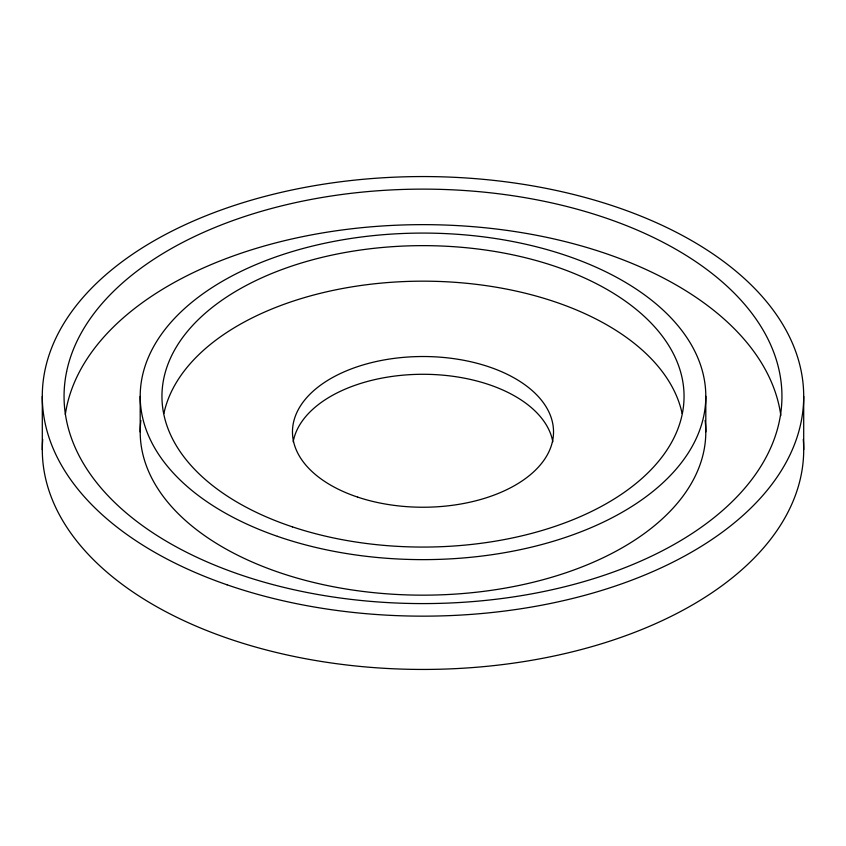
<?xml version="1.0" encoding="UTF-8"?>
<svg xmlns="http://www.w3.org/2000/svg" width="846" height="846" viewBox="0 0 846 846"><rect width="100%" height="100%" fill="white"/><g stroke="black" fill="none" stroke-linecap="round" stroke-linejoin="round"><path stroke-width="1.27" d="M803.7 396.309L803.7 449.596M705.807 396.319L705.807 431.841M140.193 396.393L140.193 431.915M42.3 396.404L42.3 449.691M803.288 439.37A380.7 219.791 0 0 1 423.085 669.44A380.7 219.791 0 0 1 42.712 439.465M705.109 420.451A282.807 163.278 0 0 1 423.063 595.161A282.807 163.278 0 0 1 140.88 420.525M65.322 414.477A358.947 207.238 0 0 1 65.903 410.87L66.591 407.275A358.947 207.238 0 0 1 430.212 224.687A358.947 207.238 0 0 1 780.826 415.566M293.192 441.771A130.527 75.357 0 0 1 423 374.281A130.527 75.357 0 0 1 552.808 441.771M163.891 413.514A261.054 150.715 0 0 1 423 281.168A261.054 150.715 0 0 1 682.109 413.514M66.591 371.754L65.903 375.349A358.947 207.238 0 0 0 383.502 602.331A358.947 207.238 0 0 0 779.409 420.959L780.097 417.364A358.947 207.238 0 0 0 462.498 190.382A358.947 207.238 0 0 0 66.591 371.754M277.403 536.332A282.807 163.278 0 0 0 705.765 399.175A282.807 163.278 0 0 0 285.842 253.567A282.807 163.278 0 0 0 277.403 536.332M292.473 526.878A261.054 150.715 0 0 0 684.054 396.362A261.054 150.715 0 0 0 292.473 265.834A261.054 150.715 0 0 0 292.473 526.878M227.003 584.787A380.7 219.791 0 0 0 803.647 400.147A380.7 219.791 0 0 0 238.361 204.14A380.7 219.791 0 0 0 227.003 584.787M357.742 497.141A130.527 75.357 0 0 0 553.527 431.883A130.527 75.357 0 0 0 357.742 366.614A130.527 75.357 0 0 0 357.742 497.141"/></g></svg>
